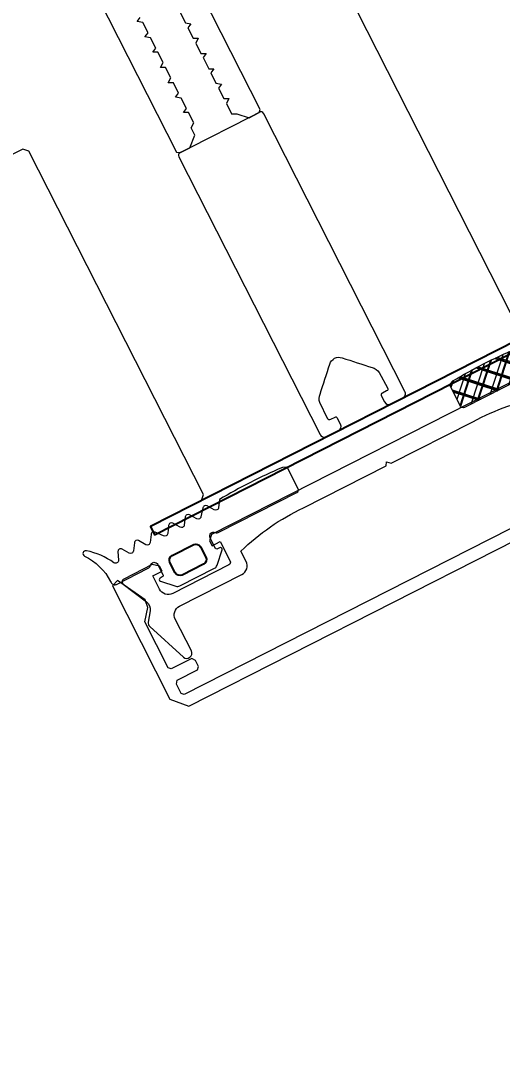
# Model space of a CAD drawing. Header units: millimetres. Extents: x -360149 to 682031, y -35655 to 209517.
# Drawn here: x -194030.4 to -193979.2, y 106424 to 106533.7 of the extents above; entities that cross this region are included whole.
import ezdxf
from ezdxf import colors
from ezdxf.entities.mleader import LeaderData, LeaderLine
from ezdxf.math import Vec2, Vec3

# ---------------------------------------------------------------- set-up
doc = ezdxf.new("R2010")
doc.units = ezdxf.units.MM
doc.header["$MEASUREMENT"] = 0
doc.layers.get('0').update_dxf_attribs({"color": 250, "lineweight": 9})
for name, color, linetype, lineweight in [('_АР ТЕКСТ', 250, 'Continuous', 25), ('АР_Окна', 4, 'Continuous', 0), ('АР_Отметки', 250, 'Continuous', 15), ('АР_Перегородки витражные', 152, 'Continuous', 13), ('АР_Сущ Несущая стена', 216, 'Continuous', 30)]:
    doc.layers.add(name, color=color, linetype=linetype, lineweight=lineweight)
doc.layers.add('Тонкая', color=7, linetype='Continuous')
doc.styles.add('ISOCPEUR', font='isocpeur.ttf', dxfattribs={"width": 0.7})

# ---------------------------------------------------------------- blocks, each defined once
blk = doc.blocks.new('_DotSmall')
at = {"color": 0, "linetype": 'ByBlock', "const_width": 0.5}
blk.add_lwpolyline([(-0.0625, 0, 1), (0.0625, 0, 1)], format="xyb", close=True, dxfattribs=at)
blk = doc.blocks.new('стойка витр.')
h = blk.add_hatch()
h.set_pattern_fill('ANSI37', scale=0.5, angle=-69.23283665521843)
h.set_pattern_definition([(335.7671633447816, (-69115.91679156918, 318510.7132420751), (0.6515825639889636, 1.447617495164233), []), (65.76716334478155, (-69115.91679156918, 318510.7132420751), (-1.447617495164233, 0.6515825639889636), [])])
edge = h.paths.add_edge_path()
edge.add_arc((-61.4231846681505, -46.18171078326122), 0.5487303657935584, 155.7657062155241, 200.7671633447816)
edge.add_line((-61.92355794899049, -45.95647403381008), (-61.2158101547102, -44.38418138318229))
edge.add_arc((-61.04906058835331, -44.45924160668073), 0.1828645893715156, 20.76716334478156, 155.7657062155241)
edge.add_line((-60.87807688978501, -44.39440310015198), (-60.79158864807687, -44.62247867199039))
edge.add_arc((-60.62063568932354, -44.55765182228788), 0.1828317201998032, 200.7671633447816, 290.7671633447816)
edge.add_line((-60.55580883962102, -44.72860478100483), (-59.41573388126562, -44.29627843504568))
edge.add_arc((-59.56703588945675, -43.89728440591716), 0.4267183308264255, -69.23283665521843, 72.29363907948373)
edge.add_arc((-59.30747769982554, -43.08429274379887), 0.4267017864716978, 200.7671633447816, 252.293639079486)
edge.add_line((-59.70645626049372, -43.23558888620755), (-63.00984306025202, -34.52432573194528))
edge.add_arc((-62.72490235927398, -34.41627373836673), 0.3047399585219917, 110.7671633447816, 200.7671633447816)
edge.add_line((-62.83295435277978, -34.13133303751965), (-60.55276270053582, -33.26666451912024))
edge.add_arc((-60.44481104638544, -33.55134061801073), 0.3044569814295733, 76.40287424864536, 110.7671633447816)
edge.add_line((-60.3732352333609, -33.25541671472456), (-60.07017099490622, -33.59351893464918))
edge.add_arc((-108.2133039044274, -55.86215009907028), 53.04387976268197, 16.71140087810911, 24.82292581145404)
edge.add_line((-57.40971669906867, -40.60932389061054), (-57.92081016927841, -41.32469074693654))
edge.add_arc((-57.67080742027611, -41.49902445886983), 0.304784542952794, 145.110888314415, 256.4234383751481)
edge.add_line((-57.74235391136608, -41.79529244099831), (-56.88543317024596, -41.99189640294935))
edge.add_arc((-56.95697966133594, -42.28816438507783), 0.304784542952794, -34.8891116855724, 76.4234383751481)
edge.add_line((-56.70697691233363, -42.46249809701112), (-57.17481998566655, -43.29191928954242))
edge.add_arc((-56.92481723669334, -43.46625300146843), 0.304784542952794, 145.1108883144276, 256.4234383751481)
edge.add_line((-56.99636372778332, -43.76252098359691), (-56.1394429866632, -43.95912494554796))
edge.add_arc((-56.21098947775317, -44.25539292764006), 0.3047845429175452, -34.88911168634446, 76.4234383742182)
edge.add_line((-55.96098672877997, -44.42972663955879), (-56.47208019898972, -45.14509349588479))
edge.add_arc((-56.22207744998741, -45.31942720781808), 0.304784542952794, 145.110888314415, 256.4234383752311)
edge.add_line((-56.29362394107739, -45.61569518994656), (-55.43668121195515, -45.81235713578644))
edge.add_arc((-55.50822770304512, -46.10862511790765), 0.3047845429466369, -34.88911168643649, 76.42343837776687)
edge.add_line((-55.25822495407192, -46.28295882984094), (-55.76931842428166, -46.99832568616694))
edge.add_arc((-55.51931567527936, -47.17265939811477), 0.3047845429466368, 145.1108883110316, 256.4234383751786)
edge.add_line((-55.59086216636933, -47.46892738023598), (-54.69071301640361, -47.77952769444528))
edge.add_arc((-54.76225950749358, -48.07579567657376), 0.304784542952794, -34.88911168566796, 76.42343837513553)
edge.add_line((-54.51225675849128, -48.25012938850705), (-55.0233282406989, -48.96555422872189))
edge.add_arc((-54.7733254917257, -49.13988794066245), 0.3047845429466368, 145.1108883109486, 256.4234383751578)
edge.add_line((-54.84487198281568, -49.43615592278366), (-53.98795124169555, -49.6327598847347))
edge.add_arc((-54.05949773284374, -49.92902786688501), 0.3047845429818857, -34.88911169317796, 76.42343837111807)
edge.add_line((-53.80949498384143, -50.10336157886923), (-54.32058845405118, -50.81872843519523))
edge.add_arc((-54.07058570504887, -50.99306214712851), 0.3047845429527939, 145.110888314415, 256.4234383750821)
edge.add_line((-54.14213219613885, -51.289330129257), (-53.29055360303028, -51.47184183257195))
edge.add_arc((-53.362076024001, -51.76811134383752), 0.3047803799531579, -43.67508993618791, 76.42790436632716)
edge.add_line((-53.141638296569, -51.97858292939782), (-53.80995652789716, -52.62318184232572))
edge.add_arc((-53.58948976171087, -52.83365406201483), 0.304801821276656, 136.3285933989482, 262.747126980386)
edge.add_arc((-54.63612651554286, -61.05759711530845), 7.985474883734515, 59.5860415328172, 82.74712698038475)
edge.add_arc((-50.74783774605021, -54.43386708250182), 0.3048115604497932, 253.2910110232634, 419.5860415328165)
edge.add_arc((-52.57053616183111, -60.50577614369104), 6.03477116777137, 73.29101102326332, 110.7671633447816)
edge.add_line((-54.71029190413537, -54.86308986830409), (-54.82445022999309, -54.90637969896488))
edge.add_arc((-54.97574411131791, -54.50740710097307), 0.4266954176128115, 200.7671633447816, 290.7671633447816)
edge.add_line((-55.37471671431558, -54.65870098416781), (-56.71485841512913, -51.12465313347639))
edge.add_arc((-56.31587985443184, -50.97335699107498), 0.4267017864716978, 149.2366398299847, 200.7671633447816)
edge.add_arc((-57.04912318740389, -50.53689152278093), 0.4266140358978636, -30.76336017001563, 40.01429570365114)
edge.add_arc((-57.04924751253566, -50.53686138928606), 0.4266898917694475, 40.00046259028549, 110.7671633447816)
edge.add_line((-57.20053943697712, -50.13789395169442), (-58.34061702035251, -50.57022129308461))
edge.add_arc((-58.27579017065, -50.74117425180884), 0.1828317201998032, 110.7671633447816, 200.7671633447816)
edge.add_line((-58.44674312937423, -50.80600110151136), (-58.36025488766609, -51.03407667334977))
edge.add_arc((-58.5312385862635, -51.09891517987853), 0.1828645893715156, 245.768620474039, 380.7671633447816)
edge.add_line((-58.60629032819998, -51.26566856380668), (-60.17861897521652, -50.55800074261788))
edge.add_arc((-59.95340767674497, -50.05761600615369), 0.5487303657759914, 200.7671633447816, 245.768620474038)
edge.add_line((-60.46648650063435, -50.25217996134597), (-61.93626349206897, -46.37627473846078))
edge = h.paths.add_edge_path(flags=16)
edge.add_arc((-59.3589242202288, -49.0410722918532), 0.5414973949664272, 200.7671633447816, 290.7671633447816)
edge.add_line((-60.77816753828665, -46.82561758724478), (-59.8652400081919, -49.23307164497237))
edge.add_arc((-60.27185175029445, -46.63361823412561), 0.5414973949664272, 110.7671633447816, 200.7671633447816)
edge.add_line((-59.31039323387085, -45.68990118378861), (-60.46385110344272, -46.12730244614795))
edge.add_arc((-59.11839388072258, -46.19621697176626), 0.5414973949664272, 20.76716334478156, 110.7671633447816)
edge.add_line((-57.69915056266473, -48.4116716763674), (-58.61207809275948, -46.00421761863981))
edge.add_arc((-58.20546635065693, -48.60367102949385), 0.5414973949664272, -69.23283665521843, 20.76716334478156)
edge.add_line((-59.16692486710963, -49.54738807983085), (-58.01346699753776, -49.10998681747151))
at = {"lineweight": 0, "ltscale": 100, "transparency": 33554687}
for points in [[(-4.8720624113339, 3.563811556159635), (-32.68827406296623, -6.984337978748954), (-32.78663952485658, -7.412805841304362), (-32.39756185706938, -8.438830995786702), (-31.09647737510386, -9.118948907402228), (-30.2985029091069, -8.81635004535201), (-29.78357822878752, -9.142708211846184), (-28.64349873815081, -8.710380147196702), (-28.58844165704795, -8.16787993638718), (-28.18751332900138, -8.537466511741513), (-27.04754980615689, -8.105182423096267), (-26.87849637278123, -7.51945380341931), (-26.47751006082399, -7.889018390778801), (-25.33748855406884, -7.456712314131437), (-25.28243147299509, -6.914212103321915), (-24.7675067926466, -7.240570269808813), (-23.62748528589145, -6.808264193168725), (-23.5724282048177, -6.265763982351928), (-23.05744554058765, -6.592100160843984), (-21.91748201774317, -6.159816072198737), (-21.86242493664031, -5.617315861389216), (-21.46149660859373, -5.986902436743549), (-20.32147510183859, -5.554596360096184), (-20.15236368455226, -4.968845752424386), (-19.75143535650568, -5.338432327778719), (-18.6114718336612, -4.906148239133472), (-18.44241840028553, -4.320419619456516), (-18.0414320883574, -4.689984206808731)], [(-17.9828648311377, -8.97074269438599), (-19.12288633789285, -9.403048771026079), (-19.29193977129762, -9.988777390644827), (-19.69292608322576, -9.61921280335082), (-20.83288960607024, -10.05149689199607), (-20.8879466871731, -10.59399710274738), (-21.40287136749248, -10.26763893631141), (-22.54295085812919, -10.6999670009609), (-22.59800793926115, -11.24246721171221), (-22.99893626727862, -10.87288063641608), (-24.25289614239591, -11.34839313392149), (-24.30795322352787, -11.89089334468008), (-24.70893953545601, -11.52132875738607), (-25.84896104221116, -11.95363483402616), (-26.01801447558682, -12.53936345364491), (-26.4189428036334, -12.16977687834878), (-27.55896431035944, -12.60208295499615), (-27.61402139149141, -13.14458316574746), (-28.12900405569235, -12.81824698731361), (-29.26896757853683, -13.25053107595886), (-29.32402465966879, -13.79303128671745), (-29.89022619093885, -15.05085136390699), (-29.45792011427693, -16.19087287064031), (-29.14341260807123, -16.33238676948531), (-1.327200956468005, -5.784237234569446)], [(-69.8438361948356, -5.633594956780144), (-69.21493715024553, -5.916666730459838), (-30.90838462579995, 8.609511357899464), (-30.62531285212026, 9.238410402496811), (-31.1873041553481, 10.72042096611403)], [(-68.58632373265573, -58.46540642052423), (-90.15068845250062, -1.598661102303595), (-90.00917455367744, -1.284153596119722), (-88.98317839115043, -0.8950869223335758), (-88.55468153662514, -0.9934413902010419), (-87.69009137133253, -3.273426419786119), (-87.37564184903749, -3.414962306625966), (-86.69163474338711, -3.155580859434849), (-86.43607351230457, -2.797891934278596), (-87.30066367759719, -0.5179069046935183), (-87.1591497787449, -0.2033993985096458), (-82.02911098225741, 1.741955958394101), (-80.54324021661887, 1.262233232868311), (-79.70200834979187, 1.450846736610401), (-77.34320693471818, 4.170836259007046), (-77.83057009245385, 4.768357554989052), (-90.48468705118285, -0.0301937209587777), (-91.4479567084054, -1.960141251613095), (-69.79711318280897, -59.05493725829001)], [(-56.0608929025766, -41.98018508909445), (-55.7778211288678, -41.3512860444971), (-17.47126860445132, -26.8251079561378), (-16.84236955983215, -27.10817972981749), (-16.28037825660431, -28.59019029343472)]]:
    blk.add_lwpolyline(points, dxfattribs=at)
at = {"color": 7, "lineweight": 0, "ltscale": 100, "transparency": 33554687}
blk.add_lwpolyline([(-74.06369480097783, 3.308391450875206, 0.5779496213016146), (-74.28822709678207, 3.786457927264564), (-75.21591578132939, 3.825837128097191, -0.615333828900983), (-75.41972296024323, 4.330405631961185, 0.1014034095220688), (-73.83454927545972, 7.11715754520992, 0.8870851218243345), (-74.38353605600423, 7.372048574252403, -0.1649969122064492), (-77.37516639285604, 4.905523520799761), (-77.48916274512885, 4.862295111939602, 0.4143043114941015), (-77.73690205768798, 4.311953389369592), (-76.39677740688785, 0.7779505007420084, 0.2286961432583318), (-76.12757003956358, 0.5227576163306367, -0.3190489133936659), (-75.8308042481076, 0.1276532846095506, -0.3190018552396916), (-76.10608007785049, -0.2827473570214352), (-77.2460725926212, -0.7150424396677408, -0.4143996870833266), (-77.48192731157178, -0.6088826129343943), (-77.5683841292921, -0.380889908366953, 0.6683385997492722), (-77.90615079682902, -0.370689789611788), (-78.61388821495348, -1.942959389103635, 0.1988829373258806), (-78.62659800215624, -2.362689632165711), (-77.15678812476108, -6.238681577618991, 0.1988829373551211), (-76.86896414318471, -6.544446800158767), (-75.29665854779887, -7.25210424636316, 0.6683385997492723), (-75.05058378231479, -7.020506375207333), (-75.13704060006421, -6.792513670639892, -0.4143996870833266), (-75.03088077326538, -6.556658951718418), (-73.89088825849467, -6.124363869072113, -0.7102015621310012), (-73.37286607688293, -6.741579856578028, 0.2286961432583318), (-73.40517316877958, -7.111109647914418), (-70.10181337440736, -15.82230158713355, 0.414362099440266), (-69.70872084749863, -15.99923473002855), (-67.42870682594366, -15.13463357074215, 0.1511707915363169), (-67.28675684856717, -15.02397433044825), (-67.28408048482379, -14.56993261339812, 0.03540799054371244), (-69.94453478069045, -7.554127657436766), (-70.80145552181057, -7.357523695485725, -0.527867958552825), (-70.9799117797229, -6.88692200143123), (-70.46881830951315, -6.171555145097955, 0.5278679585528249), (-70.64727456742548, -5.700953451043461), (-71.54744570542243, -5.39029515288712, -0.527867958552825), (-71.72590196330566, -4.91969345882535), (-71.21480849309592, -4.20432660249935, 0.5278679585528249), (-71.39326475097914, -3.733724908495788), (-72.25018549209926, -3.537120946544746, -0.527867958552825), (-72.4286417500116, -3.066519252482976), (-71.91757026780397, -2.351094412268139, 0.5278679585717272), (-72.0960265256872, -1.880492718206369), (-72.95294726680731, -1.683888756255328, -0.5278679585717273), (-73.13140352474875, -1.213287062200834), (-72.66353846338461, -0.3839238536165794, 0.5278679585528249), (-72.84199472126784, 0.08667784044519067), (-73.69893745039008, 0.2833397862850688, -0.5278679585717273), (-73.8773937083024, 0.753941480339563), (-73.36630023809266, 1.469308336665563, 0.5278679585717272), (-73.5447564960632, 1.939910030763713), (-74.40167723721243, 2.136513992714754, -0.5278679585528251), (-74.58013349509565, 2.607115686776524)], format="xyb", close=True, dxfattribs=at)
at = {"lineweight": 0, "ltscale": 100, "transparency": 33554687}
blk.add_lwpolyline([(-59.28629948117305, -43.93455252060812), (-73.55412178576807, -6.30930235532287), (-74.18304982228437, -6.026241575636959), (-74.75303158370662, -6.242383619959583), (-74.40718232482322, -7.154412422125461), (-76.57319999407628, -7.975785172551696, -0.414362099391309), (-76.9662925209559, -7.798852029714908), (-79.34394296052051, -1.52882071842032, -0.4143260923197838), (-78.74236241533072, -0.1922330582674476), (-77.26035185172805, 0.3697582449676702), (-76.87127418394084, -0.6562669095073943), (-76.3012924225186, -0.4401248651847709), (-76.06142006575828, 0.3027815256646136), (-77.27188147796551, 3.494853341355338, 0.5512236456822476), (-77.7769173583074, 3.597680757055059), (-79.92338595120236, 1.349376512123854, -0.2673491356416615), (-80.91622193696094, 1.059369939495809), (-82.0875922003761, 1.397509788286698, 0.2496293600316565), (-82.58705019962508, 1.269536347390385), (-86.19986947378493, -1.925987660470128, 0.8270430078467679), (-85.63532520958688, -2.84412238272489), (-82.10129332900397, -1.503986737930973, -0.4143260923197836), (-80.76472567670862, -2.105611734441482), (-78.12768279598095, -9.059679143334506, 0.4143260923033303), (-76.7911151413573, -9.661304145942267), (-75.65109363460215, -9.228998069294903, -0.08279896819570452), (-71.78454054114991, -16.33338165576424), (-68.2828855071275, -25.56749207813118), (-67.85441064060433, -25.66578856210981), (-68.06674346281216, -26.13747383952432), (-64.60831683766446, -35.257587909633, -0.08279896819570452), (-62.79196445917478, -43.13942544953898)], format="xyb", dxfattribs=at)
at = {"color": 7, "lineweight": 0, "ltscale": 100, "transparency": 33554687}
blk.add_lwpolyline([(-72.00534459005576, 0.06645459306309931), (-72.91737339223619, -0.2793946658493951)], dxfattribs=at)
blk.add_lwpolyline([(-72.91737339223619, -0.2793946658493951), (-54.81141330953687, -48.02608389785019), (-53.89938450735644, -47.68023463893769), (-72.00534459005576, 0.06645459306309931)], close=True)
at = {"color": 7}
blk.add_lwpolyline([(-75.33468511578394, -1.905527627641277), (-74.42175758568919, -4.312981685368868, -0.414213562373095), (-74.73607402053312, -5.011296826465696), (-75.88953189010499, -5.44869808882504, -0.414213562373095), (-76.58784703121637, -5.134381653973833), (-77.50077456128201, -2.726927596246242, -0.414213562373095), (-77.18645812643808, -2.028612455142138), (-76.03300025686622, -1.591211192782794, -0.414213562373095)], format="xyb", close=True, dxfattribs=at)
at = {"lineweight": 0, "ltscale": 100, "transparency": 33554687}
blk.add_lwpolyline([(-32.39756185706938, -8.438830995786702), (-32.78663952485658, -7.412805841304362, 0.5239329190821609), (-33.2204523376422, -7.186144611914642), (-64.21182667926769, -18.93829823563283, 0.4143255057077639), (-64.53033920991584, -19.64587643784762), (-64.05480472955969, -20.89989428329136, 0.410627156480438), (-63.35370618529851, -21.2207818566676), (-62.72021259606117, -20.98055557451153, 0.4925517741577297), (-62.57218080674647, -20.68314875576471), (-62.75156135272118, -20.21010964907327, -0.4411110715409258), (-62.61002546586678, -19.89566012677096), (-60.83807044223067, -19.28752400128724, -0.2080566110632873), (-59.94503853938659, -19.40384657128016, -1.575399656426527e-05), (-56.87977393603069, -20.78551547546522, -0.4398191101055806), (-56.36006749374792, -22.15601788895583, -1.575399656426528e-05), (-57.73845635901671, -25.2227588602982, -0.2080566110632873), (-58.32981322327396, -25.9019745689875), (-60.05946139091975, -26.62167684709857, -0.4411110715409258), (-60.37391091321479, -26.48014096025872), (-60.5532914591895, -26.00710185356729, 0.4925517741577297), (-60.86130306290579, -25.88263065828505), (-61.49479665214312, -26.12285694043385, 0.410627156480438), (-61.80683951149695, -26.82793655114801), (-61.3313050311408, -28.08195439658448, 0.4143255057077639), (-60.62370682114852, -28.40042247599195), (-29.6323624739598, -16.64818975485105, 0.5239329190821609), (-29.45792011430603, -16.19087287058937), (-29.84699778209324, -15.16484771611431)], format="xyb", close=True, dxfattribs=at)
at = {"color": 7, "lineweight": 0, "ltscale": 100, "transparency": 33554687}
blk.add_lwpolyline([(-59.70645598293049, -43.23558961817616), (-63.00981577733182, -34.52439767894975, -0.414362099440266), (-62.83288180333329, -34.13130552614166), (-60.55286778177833, -33.26670436685527, -0.1511707915363169), (-60.3732352333609, -33.25541671472456), (-60.07017099493532, -33.59351893464918, -0.03540799054371244), (-57.40971669906867, -40.60932389061054)], format="xyb", dxfattribs=at)
blk = doc.blocks.new('A$Cf7573d2c')
h = blk.add_hatch()
h.set_pattern_fill('ANSI37', color=5, scale=0.4999999999999999, angle=11.05056813833426)
h.set_pattern_definition([(56.05056813833426, (-325577.4095054723, -14427.83152940594), (-1.316880116997287, 0.8865568269756945), []), (146.0505681383342, (-325577.4095054723, -14427.83152940594), (-0.8865568269756945, -1.316880116997287), [])])
edge = h.paths.add_edge_path()
edge.add_arc((64.33111110969912, -128.3498075153038), 0.5487303657935583, 236.0491110090769, 281.0505681383343)
edge.add_line((64.02465502882842, -128.8049884507491), (62.5943675476592, -127.8420300712169))
edge.add_arc((62.6964941410115, -127.6903408693615), 0.1828645893715156, 101.0505681383343, 236.0491110090769)
edge.add_line((62.66144351905677, -127.5108668851608), (62.90084430354182, -127.464112775182))
edge.add_arc((62.86579998303205, -127.2846710572048), 0.1828317201998032, 281.0505681383343, 371.0505681383343)
edge.add_line((63.04524170095101, -127.2496267367242), (62.81153324386105, -126.0529407557042))
edge.add_arc((62.39272695605177, -126.1347321136127), 0.4267183308264255, 11.05056813833426, 152.5770438730364)
edge.add_arc((61.63520486350171, -125.741684818975), 0.4267017864716978, 281.0505681383343, 332.5770438730386)
edge.add_line((61.71699305053335, -126.1604748702666), (52.57316753512714, -127.9462310226809))
edge.add_arc((52.51475641829893, -127.6471414410917), 0.3047399585219916, 191.0505681383343, 281.0505681383343)
edge.add_line((52.21566683682613, -127.7055525578762), (51.74824136705138, -125.3121367879066))
edge.add_arc((52.04705320764333, -125.2537799129059), 0.3044569814295733, 156.6862790421981, 191.0505681383343)
edge.add_line((51.76745464210398, -125.1332863625867), (52.15185628761537, -124.8916328529886))
edge.add_arc((65.97568449180108, -176.1025199187134), 53.04387976268197, 96.9948056716618, 105.1063306050067)
edge.add_line((59.51603473455179, -123.4534353560011), (60.13487965066452, -124.0779329494544))
edge.add_arc((60.34890666254796, -123.8609397333348), 0.3047845429527939, 225.3942931079677, 336.7068431687009)
edge.add_line((60.62884931976441, -123.9814624542196), (60.96725961333141, -123.1700163699861))
edge.add_arc((61.24720227066427, -123.2905390908709), 0.3047845429527939, 45.39429310798031, 156.7068431687008)
edge.add_line((61.4612292824313, -123.0735458747513), (62.19979196286295, -123.6746630204871))
edge.add_arc((62.41381897474639, -123.4576698043966), 0.3047845429527939, 225.3942931079802, 336.7068431687009)
edge.add_line((62.69376163207926, -123.5781925252813), (63.03217192564625, -122.7667464410479))
edge.add_arc((63.3121145828627, -122.8872691619326), 0.3047845429175451, 45.39429310720823, 156.7068431677709)
edge.add_line((63.52614159462973, -122.6702759458421), (64.14498651074246, -123.2947735392954))
edge.add_arc((64.3590135226259, -123.0777803231613), 0.3047845429527939, 225.3942931079677, 336.7068431687838)
edge.add_line((64.63895617984235, -123.1983030440606), (64.97742733650375, -122.3868450734735))
edge.add_arc((65.25736999383662, -122.5073677943583), 0.3047845429466368, 45.39429310711621, 156.7068431713195)
edge.add_line((65.47139700560365, -122.2903745782678), (66.09024192171637, -122.9148721717211))
edge.add_arc((66.30426893359981, -122.6978789555869), 0.3047845429466368, 225.3942931045843, 336.7068431687313)
edge.add_line((66.58421159081627, -122.8184016764717), (67.04227878560778, -121.9835870309034))
edge.add_arc((67.32222144294064, -122.1041097518028), 0.3047845429527939, 45.39429310788474, 156.7068431686882)
edge.add_line((67.53624845470767, -121.8871165356832), (68.1551542339148, -122.5116022427828))
edge.add_arc((68.36918124579825, -122.2946090266778), 0.3047845429466368, 225.3942931045013, 336.7068431687105)
edge.add_line((68.6491239030147, -122.4151317475626), (68.98753419658169, -121.6036856633291))
edge.add_arc((69.26747685391456, -121.7242083842866), 0.3047845429818856, 45.39429310037474, 156.7068431646707)
edge.add_line((69.481503865798, -121.507215168167), (70.10034878191072, -122.1317127616203))
edge.add_arc((70.31437579367775, -121.9147195455007), 0.3047845429527939, 225.3942931079677, 336.7068431686348)
edge.add_line((70.59431845101062, -122.0352422663855), (70.91793702426367, -121.2266832759051))
edge.add_arc((71.19788525125477, -121.3471825300367), 0.3047803799531579, 36.60831485736478, 156.7113091598798)
edge.add_line((71.44254189264029, -121.1654293792235), (71.96509846893605, -121.932952435207))
edge.add_arc((72.20976063632406, -121.751170769232), 0.3048018212766559, 216.6119981925009, 343.0305317739388)
edge.add_arc((80.13908216857817, -124.1707880690083), 7.985474883734514, 139.8694463263699, 163.0305317739375)
edge.add_arc((74.26661746005993, -119.2203590623394), 0.3048115604497932, 333.5744158168162, 499.8694463263692)
edge.add_arc((79.9437970238505, -122.0416958666174), 6.034771167771369, 153.574415816816, 191.0505681383343)
edge.add_line((74.02092018874828, -123.1984123558068), (74.04432195366826, -123.3182392734743))
edge.add_arc((73.62553816125728, -123.4000262381305), 0.4266954176128115, 281.0505681383343, 371.0505681383343)
edge.add_line((73.70732512685936, -123.8188100359112), (69.99779226840474, -124.5432684273837))
edge.add_arc((69.9160040813731, -124.1244783760631), 0.4267017864716978, 229.5200446235374, 281.0505681383343)
edge.add_arc((69.36204682325479, -124.7735386556014), 0.4266140358978635, 49.52004462353707, 120.2977004972038)
edge.add_arc((69.36199613905046, -124.7736561114725), 0.4266898917694475, 120.2838673838382, 191.0505681383343)
edge.add_line((68.94321776321158, -124.8554420182627), (69.17692675837316, -126.0521307546442))
edge.add_arc((69.35636847629212, -126.0170864341635), 0.1828317201998032, 191.0505681383343, 281.0505681383343)
edge.add_line((69.39141279680189, -126.1965281521116), (69.63081358128693, -126.1497740421328))
edge.add_arc((69.66586420335807, -126.3292480263626), 0.1828645893715156, 326.0520252675917, 461.0505681383343)
edge.add_line((69.81755859940313, -126.4313669041439), (68.85467297048308, -127.8617033627816))
edge.add_arc((68.39947644830681, -127.5552704343863), 0.5487303657759913, 281.0505681383343, 326.0520252675907)
edge.add_line((68.50465449760668, -128.093826457567), (64.43628915899899, -128.8883635385282))
edge = h.paths.add_edge_path(flags=16)
edge.add_arc((67.49784930306487, -126.7977480293048), 0.5414973949664271, 281.0505681383343, 371.0505681383343)
edge.add_line((65.07464351388626, -127.8227186860313), (67.60164097114466, -127.3292051944445))
edge.add_arc((64.97085184580646, -127.2912615208479), 0.5414973949664271, 191.0505681383343, 281.0505681383343)
edge.add_line((64.20294280792587, -126.1843197611743), (64.43939468066674, -127.3950531889132))
edge.add_arc((64.73439997306559, -126.080528093109), 0.5414973949664271, 101.0505681383343, 191.0505681383343)
edge.add_line((67.1576057622442, -125.0555574363825), (64.6306083049858, -125.5490709279693))
edge.add_arc((67.261397430324, -125.5870146015659), 0.5414973949664271, 11.05056813833426, 101.0505681383343)
edge.add_line((68.0293064682046, -126.6939563612686), (67.79285459546372, -125.4832229335298))
at = {"color": 5, "lineweight": 0, "ltscale": 100, "transparency": 33554687}
for points in [[(24.84361533320043, -64.21413804324402), (30.5457701429259, -93.41157833833131), (30.95148985553533, -93.58084731984127), (32.02846282953396, -93.37051838135812), (32.91841456328984, -92.2028852563817), (32.75483463390265, -91.3652869478974), (33.16341741790529, -90.91283011251653), (32.92970803170465, -89.71613937416987), (32.40428244089708, -89.57031170348637), (32.83623378630728, -89.23751176930091), (32.60254817281384, -88.04094275718671), (32.05375402071513, -87.7754581853078), (32.48569347965531, -87.44259738799883), (32.25199597980827, -86.24596751274657), (31.72657038911711, -86.10013984210673), (32.13515317311976, -85.64768300669675), (31.90145567327272, -84.4510531314445), (31.37603008258156, -84.3052254607901), (31.78460098023061, -83.85270776228572), (31.55091536673717, -82.65613875015697), (31.0254897759296, -82.51031107948802), (31.4574411213398, -82.17751114530256), (31.22374362149276, -80.9808812700503), (30.67493758304045, -80.71533583504788), (31.10688892833423, -80.38253590086242), (30.87320331484079, -79.18596688874823), (30.3244091628585, -78.92048231686931), (30.75634862179868, -78.58762151958945)], [(34.98558271059301, -79.25237890004064), (35.21928021044005, -80.44900877527834), (35.76807436242234, -80.71449334718636), (35.33613490348216, -81.04735414448078), (35.5698205169756, -82.24392315659497), (36.09524610766675, -82.38975082726392), (35.68666332366411, -82.8422076626448), (35.92037270986475, -84.03889840100601), (36.44579830055591, -84.18472607170406), (36.01384695526212, -84.51752600586042), (36.27090113016311, -85.83375191917003), (36.79632672073785, -85.97957958988263), (36.36438726191409, -86.3124403871625), (36.59808476176113, -87.50907026241475), (37.14687891374342, -87.77455483427912), (36.71492756844964, -88.10735476847913), (36.94862506829668, -89.30398464370228), (37.47405065898784, -89.44981231440033), (37.06547976133879, -89.90233001289016), (37.29916537483223, -91.09889902500436), (37.82459096552338, -91.24472669570241), (38.96880655235145, -92.01509427773999), (40.1654364275746, -91.7813967778784), (40.35800122097135, -91.49528498963627), (34.65584641124588, -62.29784469456354)], [(61.09487798134796, -122.3553278650652), (60.52277613105252, -121.9701745055936), (52.67016501864418, -81.76148993524839), (53.05531837814488, -81.18938808498206), (54.61091895704158, -80.88558490110154)], [(22.94347876822576, -129.8061585653631), (23.32863212761004, -129.2340567151259), (15.4760210152017, -89.0253721447516), (14.90391916502267, -88.64021878529456), (13.34831858612597, -88.94402196916053)], [(75.22963465948123, -137.4833678396972), (15.53914114448708, -149.1407059916237), (15.25302935624495, -148.9481411982706), (15.04270636092406, -147.8711986557901), (15.21196939924266, -147.4654485115461), (17.60516828659456, -146.9980653982202), (17.79774496634491, -146.7120144731016), (17.65752765501384, -145.99404263428), (17.34810222545639, -145.6817786217725), (14.95490333810449, -146.1491617350985), (14.66879154986236, -145.9565969417163), (13.61716468690429, -140.5718233662192), (14.34078325994778, -139.1882331138622), (14.29685428855009, -138.3272358124523), (12.01399044063874, -135.5432063999469), (11.34278615599032, -135.9227315704484), (13.93680344289169, -149.2051953730988), (15.67648944130633, -150.4803732157889), (75.60635762184393, -138.7762860547809)], [(16.96039025508799, -130.9746341781865), (17.14735063223634, -131.9319502510043)]]:
    blk.add_lwpolyline(points, dxfattribs=at)
for points in [[(32.02846282953396, -93.37051838135812), (30.95148985553533, -93.58084731984127, 0.5239329190821609), (30.65486346394755, -93.97018220560858), (37.00786279537715, -126.5004419321049, 0.4143255057077639), (37.65153361205012, -126.9338067024219), (38.9678203741787, -126.676740644034, 0.410627156480438), (39.4024325129576, -126.0398573796992), (39.2725701663876, -125.3749073325598, 0.4925517741577297), (39.00441380601842, -125.1788043166307), (38.50788569322322, -125.2757744666596, -0.4411110715409258), (38.22183476819191, -125.0831977869093), (37.92148406605702, -123.2340240231424, -0.2080566110632873), (38.18685929093044, -122.3734353235923, -1.575399656426527e-05), (40.06604728137609, -119.585334079733, -0.4398191101055806), (41.50460271420889, -119.3043893908471, -1.575399656426528e-05), (44.29471273510717, -121.1805935695593, -0.2080566110632873), (44.86437866126653, -121.8781017433357), (45.2818353921175, -123.7044051219855, -0.4411110715409258), (45.08925871236715, -123.9904560471041), (44.59273059957195, -124.087426197133, 0.4925517741577297), (44.41806037095375, -124.3700116491673), (44.54792271752376, -125.0349616963067, 0.410627156480438), (45.19022270385176, -125.4615279057325), (46.50650946598034, -125.2044618473301, 0.4143255057077639), (46.93983379960991, -124.5607638076181), (40.58675144321751, -92.03052029560786, 0.5239329190821609), (40.1654364275746, -91.78139677789295), (39.08846345345955, -91.99172571639065)], [(13.41756239836104, -132.4562991059211, 0.5779496213016146), (12.90845855453517, -132.5969247933826), (12.71307372348383, -133.5046592174767, -0.615333828900983), (12.18134591274429, -133.6203842212853, 0.1014034095220688), (9.702108483761549, -131.5876167461684, 0.8870851218243345), (9.358218787820078, -132.0857089052442, -0.1649969122064492), (11.28444858861621, -135.4507106386882), (11.30781715002377, -135.5703675398981, 0.4143043114941015), (11.80845184403006, -135.9074367935682), (15.51793750782963, -135.1829876190459, 0.2286961432583318), (15.81490499409847, -134.9607122785674, -0.3190489133936659), (16.25442801520694, -134.7348873865558, -0.3190018552396916), (16.61248166311998, -135.0754795976682), (16.84617321973201, -136.272079041315, -0.4143996870833266), (16.70172994525637, -136.4866332249512), (16.46241614292376, -136.5333703476499, 0.6683385997492722), (16.39535582228564, -136.8645701023779), (17.82562233426142, -137.8275143641513, 0.1988829373258806), (18.23718629742507, -137.9108817430097), (22.30564266489819, -137.1163268844539, 0.1988829373551211), (22.65559902682435, -136.8842373319349), (23.61847053910606, -135.4539218432037, 0.6683385997492723), (23.43172626325395, -135.1722892109829), (23.19241246080492, -135.2190263337106, -0.4143996870833266), (22.97785827715416, -135.0745830591477), (22.74416672054213, -133.8779836154863, -0.7102015621310012), (23.43995764176361, -133.4715632053267, 0.2286961432583318), (23.79873376479372, -133.5657741833857), (32.94248452899046, -131.7800326296419, 0.414362099440266), (33.18322364089545, -131.422441030576), (32.71583458443638, -129.0292117116478, 0.1511707915363169), (32.630720381625, -128.8706215605489), (32.18364376563113, -128.7913527572819, 0.03540799054371244), (24.8194653185783, -130.2295502542984), (24.4810550250113, -131.0409963385318, -0.527867958552825), (23.9870853559114, -131.1374668337667), (23.36824043979868, -130.5129692403134, 0.5278679585528249), (22.87427077069879, -130.6094397355482), (22.41614271281287, -131.4442662674846, -0.527867958552825), (21.92217304371297, -131.5407367626904), (21.30332812760025, -130.9162391692516, 0.5278679585528249), (20.80935845850036, -131.0127096644574), (20.47094816493336, -131.8241557486908, -0.527867958552825), (19.97697849583346, -131.9206262439257), (19.35807271662634, -131.296140536826, 0.5278679585717272), (18.86410304752644, -131.3926110320317), (18.52569275395945, -132.2040571162652, -0.5278679585717273), (18.03172308485955, -132.3005276115291), (17.29322126752231, -131.6993985794252, 0.5278679585528249), (16.79925159842242, -131.7958690746309), (16.46078044176102, -132.6073270452034, -0.5278679585717273), (15.96681077266112, -132.7037975404382), (15.3479658565484, -132.0792999469995, 0.5278679585717272), (14.8539961874485, -132.175770442278), (14.51558589376509, -132.9872165265406, -0.5278679585528251), (14.02161622478161, -133.0836870217463)]]:
    blk.add_lwpolyline(points, format="xyb", close=True, dxfattribs=at)
for points in [[(61.71699381875806, -126.1604747202218), (52.57324305467773, -127.9462162739947, -0.414362099440266), (52.21565196465235, -127.7054764059576), (51.74826290807687, -125.3122470870148, -0.1511707915363169), (51.76745464210398, -125.1332863625867), (52.15185628749896, -124.8916328530177, -0.03540799054371244), (59.51603473455179, -123.4534353560011)], [(62.47684169723652, -125.8643128953117), (22.98328991362359, -133.5772611531283), (22.59814249735791, -134.1493934348982), (22.71498530404642, -134.7476779409481), (23.67230137682054, -134.5607175638434), (24.11632187198848, -136.834289981547, -0.414362099391309), (23.87558276008349, -137.1918815805984), (17.29420974093955, -138.4772000001831, -0.4143260923197838), (16.07832761004101, -137.6586669406242), (15.77452442620415, -136.1030663617421), (16.85149740020279, -135.892737423259), (16.73465459351428, -135.2944529171946), (16.04288989887573, -134.9326376875397), (12.69231407553889, -135.586993064353, 0.5512236456822476), (12.50572439120151, -136.0674293322809), (14.35950590821449, -138.5625632936571, -0.2673491356416615), (14.4777864611242, -139.5901024985506), (13.94679948792327, -140.6875995079026, 0.2496293600316565), (13.988641141681, -141.2014912966988), (16.52857105073053, -145.3018074856955, 0.8270430078467679), (17.5288156735478, -144.9003198907303), (16.80436055595055, -141.1908037953544, -0.4143260923197836), (17.622934052255, -139.9749488876405), (24.92230934184045, -138.5494072136207, 0.4143260923033303), (25.74088284466416, -137.3335523046553), (25.50718534481712, -136.1369224294031, -0.08279896819570452), (33.1622308997903, -133.5248779198446), (42.85486593982205, -131.6319412461453), (43.02406811504625, -131.226202988255), (43.45315044582821, -131.5150984393986), (53.02612858463544, -129.6455303270777, -0.08279896819570452), (61.10145286098123, -129.1854903290514)]]:
    blk.add_lwpolyline(points, format="xyb", dxfattribs=at)
at = {"color": 5}
blk.add_lwpolyline([(17.14735063223634, -131.9319502510043), (67.26492687151767, -122.1441683250596), (67.07796649448574, -121.1868522522418), (16.96039025508799, -130.9746341781865)], close=True, dxfattribs=at)
blk.add_lwpolyline([(18.34217463084497, -134.5890351180569), (20.86917208810337, -134.0955216264847, -0.414213562373095), (21.50442092120647, -134.5231871236028), (21.74087279406376, -135.7339205513417, -0.414213562373095), (21.31320729688741, -136.3691693845467), (18.78620983962901, -136.8626828761044, -0.414213562373095), (18.15096100640949, -136.4350173789717), (17.91450913366862, -135.2242839512328, -0.414213562373095)], format="xyb", close=True, dxfattribs=at)
at = {"layer": 'АР_Перегородки витражные', "rotation": 80.28340479355269}
blk.add_blockref('стойка витр.', (29.17858439369593, -60.01344902928395), dxfattribs=at)
blk = doc.blocks.new('A$Cd39b9c29')
at = {"color": 241, "ltscale": 100, "true_color": 0xf7abae, "rotation": 15.99619938090556}
blk.add_blockref('A$Cf7573d2c', (194.7143770353869, -6002.058359785675), dxfattribs=at)
blk = doc.blocks.new('A$Cec9b444d')
at = {"layer": 'Тонкая', "ltscale": 100, "rotation": 359.8999999999999}
blk.add_blockref('A$Cd39b9c29', (-19.13216614062549, 2.909131854816223), dxfattribs=at)

msp = doc.modelspace()

# ---------------------------------------------------------------- linework, layer by layer
at = {"layer": 'АР_Сущ Несущая стена', "lineweight": 18, "ltscale": 100}
for centre, radius, start, end in [((-197116.3547424845, 115484.5892881857), 9778.654617052323, 272.5925479651556, 356.6353913736798), ((-197124.0221649795, 115502.5789153872), 9144.28346907419, 272.8206375183279, 356.2887310665694)]:
    msp.add_arc(centre, radius, start, end, dxfattribs=at)

# ---------------------------------------------------------------- block references
at = {"layer": 'АР_Окна', "ltscale": 100}
msp.add_blockref('A$Cec9b444d', (-194233.915110983, 112600.6824583525), dxfattribs=at)

# ---------------------------------------------------------------- leaders
at = {"layer": '_АР ТЕКСТ'}
ml = msp.add_multileader_mtext('Standard', dxfattribs=at)
ml.set_content('{\\W0.8;-2,550}', color=256, style='ISOCPEUR')
ml.set_leader_properties(color=256, linetype='Continuous', lineweight=-1)
ml.set_arrow_properties(name='DOTSMALL')
ml.build(insert=Vec2(0, 0))
ml.multileader.update_dxf_attribs({"has_text_frame": 1, "text_left_attachment_type": 4, "text_right_attachment_type": 4, "dogleg_length": 100, "arrow_head_size": 180})
ctx = ml.context
ctx.base_point, ctx.char_height, ctx.arrow_head_size, ctx.landing_gap_size, ctx.plane_origin = Vec3(-302775.822290387, 123943.2638625839, -1.961751612303354), 250, 180, 50, Vec3(-302295.4889269536, 121699.245469789, -1.961751612303354)
ctx.left_attachment, ctx.right_attachment = 4, 4
notes = []
notes.append((ctx, [(0, (0, 0, 0), (0, 0), (1, 0), 1, [])]))
ctx.mtext.insert, ctx.mtext.width, ctx.mtext.defined_height, ctx.mtext.line_spacing_style, ctx.mtext.flow_direction = Vec3(-302725.822290387, 124276.5971959173, -1.961751612303354), 801.0864057841361, 330.709552927064, 2, 5
ml = msp.add_multileader_mtext('Standard', dxfattribs=at)
ml.set_content('{\\W0.8;-2,550}', color=256, style='ISOCPEUR')
ml.set_leader_properties(color=256, linetype='Continuous', lineweight=-1)
ml.set_arrow_properties(name='DOTSMALL')
ml.build(insert=Vec2(0, 0))
ml.multileader.update_dxf_attribs({"has_text_frame": 1, "text_left_attachment_type": 4, "text_right_attachment_type": 4, "dogleg_length": 100, "arrow_head_size": 180})
ctx = ml.context
ctx.base_point, ctx.char_height, ctx.arrow_head_size, ctx.landing_gap_size, ctx.plane_origin = Vec3(-314736.0148765142, 120073.2763382189, -1.961751612303354), 250, 180, 50, Vec3(-314255.6815130808, 117829.2579454239, -1.961751612303354)
ctx.left_attachment, ctx.right_attachment = 4, 4
notes.append((ctx, [(0, (0, 0, 0), (0, 0), (1, 0), 1, [])]))
ctx.mtext.insert, ctx.mtext.width, ctx.mtext.defined_height, ctx.mtext.line_spacing_style, ctx.mtext.flow_direction = Vec3(-314686.0148765142, 120406.6096715522, -1.961751612303354), 801.0864057841361, 330.709552927064, 2, 5
at = {"layer": 'АР_Отметки'}
ml = msp.add_multileader_mtext('Standard', dxfattribs=at)
ml.set_content('%%P0,000', color=256, style='ISOCPEUR')
ml.set_leader_properties(color=256, linetype='Continuous', lineweight=-1)
ml.set_arrow_properties(name='DOTSMALL')
ml.build(insert=Vec2(0, 0))
ml.multileader.update_dxf_attribs({"has_text_frame": 1, "text_left_attachment_type": 4, "text_right_attachment_type": 4, "dogleg_length": 100, "arrow_head_size": 180})
ctx = ml.context
ctx.base_point, ctx.char_height, ctx.arrow_head_size, ctx.landing_gap_size, ctx.plane_origin = Vec3(-195860.622478677, 128720.7430100038, -0.1595442850443263), 250, 180, 50, Vec3(-198931.7041943423, 127131.194468972, -0.1595442850443263)
ctx.left_attachment, ctx.right_attachment = 4, 4
notes.append((ctx, [(0, (0, 0, 0), (0, 0), (1, 0), 1, [])]))
ctx.mtext.insert, ctx.mtext.width, ctx.mtext.line_spacing_style, ctx.mtext.flow_direction = Vec3(-195810.622478677, 129054.0763433372, -0.1595442850443263), 852.6970314602484, 2, 5
ml = msp.add_multileader_mtext('Standard', dxfattribs=at)
ml.set_content('{\\W0.8;-2,250}', color=256, style='ISOCPEUR')
ml.set_leader_properties(color=256, linetype='Continuous', lineweight=-1)
ml.set_arrow_properties(name='DOTSMALL')
ml.build(insert=Vec2(0, 0))
ml.multileader.update_dxf_attribs({"has_text_frame": 1, "text_left_attachment_type": 4, "text_right_attachment_type": 4, "dogleg_length": 100, "arrow_head_size": 180})
ctx = ml.context
ctx.base_point, ctx.char_height, ctx.arrow_head_size, ctx.landing_gap_size, ctx.plane_origin = Vec3(-297233.6192957293, 128352.8588700729), 250, 180, 50, Vec3(-296855.5361043215, 126878.8351738673)
ctx.left_attachment, ctx.right_attachment = 4, 4
notes.append((ctx, [(0, (0, 0, 0), (0, 0), (1, 0), 1, [])]))
ctx.mtext.insert, ctx.mtext.width, ctx.mtext.defined_height, ctx.mtext.line_spacing_style, ctx.mtext.flow_direction = Vec3(-297183.6192957293, 128686.1922034062), 769.9889591111103, 343.8884462512117, 2, 5
ml = msp.add_multileader_mtext('Standard', dxfattribs=at)
ml.set_content('0,000', color=256, style='ISOCPEUR')
ml.set_leader_properties(color=256, linetype='Continuous', lineweight=-1)
ml.set_arrow_properties(name='DOTSMALL')
ml.build(insert=Vec2(0, 0))
ml.multileader.update_dxf_attribs({"has_text_frame": 1, "text_left_attachment_type": 4, "text_right_attachment_type": 4, "dogleg_length": 100, "arrow_head_size": 180})
ctx = ml.context
ctx.base_point, ctx.char_height, ctx.arrow_head_size, ctx.landing_gap_size, ctx.plane_origin = Vec3(-202684.2395502269, 121780.8524941115, -0.1595442850443263), 250, 180, 50, Vec3(-205755.3212658922, 120191.3039530797, -0.1595442850443263)
ctx.left_attachment, ctx.right_attachment = 4, 4
notes.append((ctx, [(0, (0, 0, 0), (0, 0), (1, 0), 1, [])]))
ctx.mtext.insert, ctx.mtext.width, ctx.mtext.line_spacing_style, ctx.mtext.flow_direction = Vec3(-202634.2395502269, 122114.1858274449, -0.1595442850443263), 852.6970314602484, 2, 5
ml = msp.add_multileader_mtext('Standard', dxfattribs=at)
ml.set_content('{\\W0.8;-2,250}', color=256, style='ISOCPEUR')
ml.set_leader_properties(color=256, linetype='Continuous', lineweight=-1)
ml.set_arrow_properties(name='DOTSMALL')
ml.build(insert=Vec2(0, 0))
ml.multileader.update_dxf_attribs({"has_text_frame": 1, "text_left_attachment_type": 4, "text_right_attachment_type": 4, "dogleg_length": 100, "arrow_head_size": 180})
ctx = ml.context
ctx.base_point, ctx.char_height, ctx.arrow_head_size, ctx.landing_gap_size, ctx.plane_origin = Vec3(-298305.7964583198, 120267.0421383413, 1.149675994230903e-08), 250, 180, 50, Vec3(-302964.3053933498, 116414.7346247101, 1.149675994230903e-08)
ctx.left_attachment, ctx.right_attachment = 4, 4
notes.append((ctx, [(0, (0, 0, 0), (0, 0), (1, 0), 1, [])]))
ctx.mtext.insert, ctx.mtext.width, ctx.mtext.defined_height, ctx.mtext.line_spacing_style, ctx.mtext.flow_direction = Vec3(-298255.7964583198, 120600.3754716746, 1.149675994230903e-08), 769.9889591111103, 343.8884462512117, 2, 5
ml = msp.add_multileader_mtext('Standard', dxfattribs=at)
ml.set_content('{\\W0.8;-2,250}', color=256, style='ISOCPEUR')
ml.set_leader_properties(color=256, linetype='Continuous', lineweight=-1)
ml.set_arrow_properties(name='DOTSMALL')
ml.build(insert=Vec2(0, 0))
ml.multileader.update_dxf_attribs({"has_text_frame": 1, "text_left_attachment_type": 4, "text_right_attachment_type": 4, "dogleg_length": 100, "arrow_head_size": 180})
ctx = ml.context
ctx.base_point, ctx.char_height, ctx.arrow_head_size, ctx.landing_gap_size, ctx.plane_origin = Vec3(-336127.5, 116985.8569053825, 1.149675994230903e-08), 250, 180, 50, Vec3(-337173.9636271417, 115928.762695511, 1.149675994230903e-08)
ctx.left_attachment, ctx.right_attachment = 4, 4
notes.append((ctx, [(0, (0, 0, 0), (0, 0), (1, 0), 1, [])]))
ctx.mtext.insert, ctx.mtext.width, ctx.mtext.defined_height, ctx.mtext.line_spacing_style, ctx.mtext.flow_direction = Vec3(-336077.5, 117319.1902387158, 1.149675994230903e-08), 769.9889591111103, 343.8884462512117, 2, 5
ml = msp.add_multileader_mtext('Standard', dxfattribs=at)
ml.set_content('0,000', color=256, style='ISOCPEUR')
ml.set_leader_properties(color=256, linetype='Continuous', lineweight=-1)
ml.set_arrow_properties(name='DOTSMALL')
ml.build(insert=Vec2(0, 0))
ml.multileader.update_dxf_attribs({"has_text_frame": 1, "text_left_attachment_type": 4, "text_right_attachment_type": 4, "dogleg_length": 100, "arrow_head_size": 180})
ctx = ml.context
ctx.base_point, ctx.char_height, ctx.arrow_head_size, ctx.landing_gap_size, ctx.plane_origin = Vec3(-195852.7799979881, 114271.9818722691), 250, 180, 50, Vec3(-198013.9923680567, 113323.2329426993)
ctx.left_attachment, ctx.right_attachment = 4, 4
notes.append((ctx, [(0, (0, 0, 0), (0, 0), (1, 0), 1, [])]))
ctx.mtext.insert, ctx.mtext.width, ctx.mtext.line_spacing_style, ctx.mtext.flow_direction = Vec3(-195802.7799979881, 114605.3152056024), 852.6970314602484, 2, 5
ml = msp.add_multileader_mtext('Standard', dxfattribs=at)
ml.set_content('{\\W0.8;-2,650}', color=256, style='ISOCPEUR')
ml.set_leader_properties(color=256, linetype='Continuous', lineweight=-1)
ml.set_arrow_properties(name='DOTSMALL')
ml.build(insert=Vec2(0, 0))
ml.multileader.update_dxf_attribs({"has_text_frame": 1, "text_left_attachment_type": 4, "text_right_attachment_type": 4, "dogleg_length": 100, "arrow_head_size": 180})
ctx = ml.context
ctx.base_point, ctx.char_height, ctx.arrow_head_size, ctx.landing_gap_size, ctx.plane_origin = Vec3(-302139.5, 114233.6666666667), 250, 180, 50, Vec3(-302336.2563643702, 112502.8541723344)
ctx.left_attachment, ctx.right_attachment = 4, 4
notes.append((ctx, [(0, (0, 0, 0), (0, 0), (1, 0), 1, [])]))
ctx.mtext.insert, ctx.mtext.width, ctx.mtext.defined_height, ctx.mtext.line_spacing_style, ctx.mtext.flow_direction = Vec3(-302089.5, 114567), 881.1857792269554, 430.9869369475685, 2, 5
for ctx, leaders in notes:
    for number, flags, end, landing, length, lines in leaders:
        leader = LeaderData()
        leader.index, (leader.has_last_leader_line, leader.has_dogleg_vector, leader.attachment_direction) = number, flags
        leader.last_leader_point, leader.dogleg_vector, leader.dogleg_length = Vec3(end), Vec3(landing), length
        for number, points, colour, breaks in lines:
            line = LeaderLine()
            line.index, line.vertices, line.color, line.breaks = number, Vec3.list(points), colors.encode_raw_color(colour), breaks
            leader.lines.append(line)
        ctx.leaders.append(leader)

doc.saveas('drawing.dxf')
